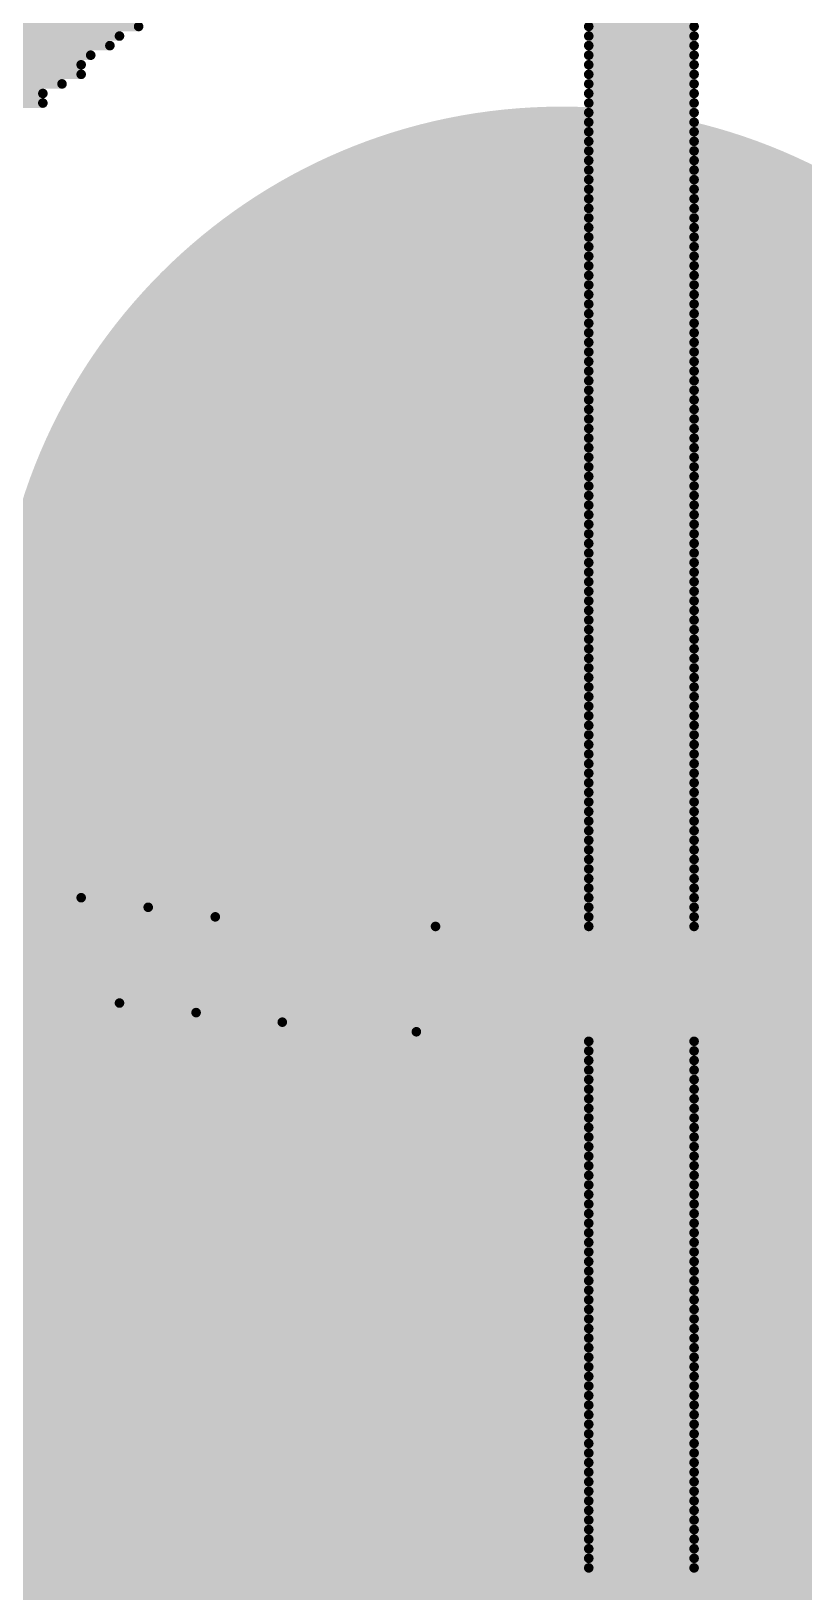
# Model space of a CAD drawing. Header units: inches. Extents: x 3.09 to 5.07, y 1.45 to 3.28.
# Drawn here: x 3.5446 to 3.6253, y 1.7005 to 1.8635 of the extents above; entities that cross this region are included whole.
import ezdxf

# ---------------------------------------------------------------- set-up
doc = ezdxf.new("R2010")
doc.units = ezdxf.units.IN
doc.header["$MEASUREMENT"] = 0
for name, color, linetype in [('BottomPaste', 16, 'Continuous'), ('BottomSolder', 6, 'Continuous'), ('TopOverlay', 2, 'Continuous')]:
    doc.layers.add(name, color=color, linetype=linetype)

# ---------------------------------------------------------------- blocks, each defined once
blk = doc.blocks.new('CR1220____B_84')
at = {"layer": 'BottomPaste'}
h = blk.add_hatch(color=16, dxfattribs=at)
edge = h.paths.add_edge_path()
edge.add_arc((-0.35827, 0), 0.05512, 90, 270)
edge.add_line((-0.35827, -0.05512), (-0.27165, -0.05512))
edge.add_arc((-0.27165, 0), 0.05512, 270, 450)
edge.add_line((-0.27165, 0.05512), (-0.35827, 0.05512))
at = {"layer": 'BottomSolder'}
h = blk.add_hatch(color=6, dxfattribs=at)
edge = h.paths.add_edge_path()
edge.add_arc((-0.35827, 0), 0.05912, 90, 270)
edge.add_line((-0.35827, -0.05912), (-0.27165, -0.05912))
edge.add_arc((-0.27165, 0), 0.05912, 270, 450)
edge.add_line((-0.27165, 0.05912), (-0.35827, 0.05912))

msp = doc.modelspace()

# ---------------------------------------------------------------- linework, layer by layer
at = {"layer": 'TopOverlay'}
for points in [[(3.5368, 1.86304, 0.001, 0.001, 0), (3.5538, 1.86304, 0.001, 0.001, 0)], [(3.5378, 1.86404, 0.001, 0.001, 0), (3.5558, 1.86404, 0.001, 0.001, 0)], [(3.6028, 1.86404, 0.001, 0.001, 0), (3.6138, 1.86404, 0.001, 0.001, 0)], [(3.6028, 1.86304, 0.001, 0.001, 0), (3.6138, 1.86304, 0.001, 0.001, 0)], [(3.5348, 1.86104, 0.001, 0.001, 0), (3.5508, 1.86104, 0.001, 0.001, 0)], [(3.5358, 1.86204, 0.001, 0.001, 0), (3.5528, 1.86204, 0.001, 0.001, 0)], [(3.6028, 1.86204, 0.001, 0.001, 0), (3.6138, 1.86204, 0.001, 0.001, 0)], [(3.6028, 1.86104, 0.001, 0.001, 0), (3.6138, 1.86104, 0.001, 0.001, 0)], [(3.5348, 1.86004, 0.001, 0.001, 0), (3.5498, 1.86004, 0.001, 0.001, 0)], [(3.6028, 1.86004, 0.001, 0.001, 0), (3.6138, 1.86004, 0.001, 0.001, 0)], [(3.5318, 1.85804, 0.001, 0.001, 0), (3.5478, 1.85804, 0.001, 0.001, 0)], [(3.5328, 1.85904, 0.001, 0.001, 0), (3.5498, 1.85904, 0.001, 0.001, 0)], [(3.6028, 1.85904, 0.001, 0.001, 0), (3.6138, 1.85904, 0.001, 0.001, 0)], [(3.6028, 1.85804, 0.001, 0.001, 0), (3.6138, 1.85804, 0.001, 0.001, 0)], [(3.5308, 1.85704, 0.001, 0.001, 0), (3.5458, 1.85704, 0.001, 0.001, 0)], [(3.6028, 1.85704, 0.001, 0.001, 0), (3.6138, 1.85704, 0.001, 0.001, 0)], [(3.5298, 1.85604, 0.001, 0.001, 0), (3.5458, 1.85604, 0.001, 0.001, 0)], [(3.6028, 1.85604, 0.001, 0.001, 0), (3.6138, 1.85604, 0.001, 0.001, 0)], [(3.6028, 1.85504, 0.001, 0.001, 0), (3.6138, 1.85504, 0.001, 0.001, 0)], [(3.6028, 1.85404, 0.001, 0.001, 0), (3.6138, 1.85404, 0.001, 0.001, 0)], [(3.6028, 1.85304, 0.001, 0.001, 0), (3.6138, 1.85304, 0.001, 0.001, 0)], [(3.6028, 1.85204, 0.001, 0.001, 0), (3.6138, 1.85204, 0.001, 0.001, 0)], [(3.6028, 1.85104, 0.001, 0.001, 0), (3.6138, 1.85104, 0.001, 0.001, 0)], [(3.6028, 1.85004, 0.001, 0.001, 0), (3.6138, 1.85004, 0.001, 0.001, 0)], [(3.6028, 1.84904, 0.001, 0.001, 0), (3.6138, 1.84904, 0.001, 0.001, 0)], [(3.6028, 1.84804, 0.001, 0.001, 0), (3.6138, 1.84804, 0.001, 0.001, 0)], [(3.6028, 1.84704, 0.001, 0.001, 0), (3.6138, 1.84704, 0.001, 0.001, 0)], [(3.6028, 1.84604, 0.001, 0.001, 0), (3.6138, 1.84604, 0.001, 0.001, 0)], [(3.6028, 1.84504, 0.001, 0.001, 0), (3.6138, 1.84504, 0.001, 0.001, 0)], [(3.6028, 1.84404, 0.001, 0.001, 0), (3.6138, 1.84404, 0.001, 0.001, 0)], [(3.6028, 1.84304, 0.001, 0.001, 0), (3.6138, 1.84304, 0.001, 0.001, 0)], [(3.6028, 1.84204, 0.001, 0.001, 0), (3.6138, 1.84204, 0.001, 0.001, 0)], [(3.6028, 1.84104, 0.001, 0.001, 0), (3.6138, 1.84104, 0.001, 0.001, 0)], [(3.6028, 1.84004, 0.001, 0.001, 0), (3.6138, 1.84004, 0.001, 0.001, 0)], [(3.6028, 1.83904, 0.001, 0.001, 0), (3.6138, 1.83904, 0.001, 0.001, 0)], [(3.6028, 1.83804, 0.001, 0.001, 0), (3.6138, 1.83804, 0.001, 0.001, 0)], [(3.6028, 1.83704, 0.001, 0.001, 0), (3.6138, 1.83704, 0.001, 0.001, 0)], [(3.6028, 1.83604, 0.001, 0.001, 0), (3.6138, 1.83604, 0.001, 0.001, 0)], [(3.6028, 1.83504, 0.001, 0.001, 0), (3.6138, 1.83504, 0.001, 0.001, 0)], [(3.6028, 1.83404, 0.001, 0.001, 0), (3.6138, 1.83404, 0.001, 0.001, 0)], [(3.6028, 1.83304, 0.001, 0.001, 0), (3.6138, 1.83304, 0.001, 0.001, 0)], [(3.6028, 1.83204, 0.001, 0.001, 0), (3.6138, 1.83204, 0.001, 0.001, 0)], [(3.6028, 1.83104, 0.001, 0.001, 0), (3.6138, 1.83104, 0.001, 0.001, 0)], [(3.6028, 1.83004, 0.001, 0.001, 0), (3.6138, 1.83004, 0.001, 0.001, 0)], [(3.6028, 1.82904, 0.001, 0.001, 0), (3.6138, 1.82904, 0.001, 0.001, 0)], [(3.6028, 1.82804, 0.001, 0.001, 0), (3.6138, 1.82804, 0.001, 0.001, 0)], [(3.6028, 1.82704, 0.001, 0.001, 0), (3.6138, 1.82704, 0.001, 0.001, 0)], [(3.6028, 1.82604, 0.001, 0.001, 0), (3.6138, 1.82604, 0.001, 0.001, 0)], [(3.6028, 1.82504, 0.001, 0.001, 0), (3.6138, 1.82504, 0.001, 0.001, 0)], [(3.6028, 1.82404, 0.001, 0.001, 0), (3.6138, 1.82404, 0.001, 0.001, 0)], [(3.6028, 1.82304, 0.001, 0.001, 0), (3.6138, 1.82304, 0.001, 0.001, 0)], [(3.6028, 1.82204, 0.001, 0.001, 0), (3.6138, 1.82204, 0.001, 0.001, 0)], [(3.6028, 1.82104, 0.001, 0.001, 0), (3.6138, 1.82104, 0.001, 0.001, 0)], [(3.6028, 1.82004, 0.001, 0.001, 0), (3.6138, 1.82004, 0.001, 0.001, 0)], [(3.6028, 1.81904, 0.001, 0.001, 0), (3.6138, 1.81904, 0.001, 0.001, 0)], [(3.6028, 1.81804, 0.001, 0.001, 0), (3.6138, 1.81804, 0.001, 0.001, 0)], [(3.6028, 1.81704, 0.001, 0.001, 0), (3.6138, 1.81704, 0.001, 0.001, 0)], [(3.6028, 1.81604, 0.001, 0.001, 0), (3.6138, 1.81604, 0.001, 0.001, 0)], [(3.6028, 1.81504, 0.001, 0.001, 0), (3.6138, 1.81504, 0.001, 0.001, 0)], [(3.6028, 1.81404, 0.001, 0.001, 0), (3.6138, 1.81404, 0.001, 0.001, 0)], [(3.6028, 1.81304, 0.001, 0.001, 0), (3.6138, 1.81304, 0.001, 0.001, 0)], [(3.6028, 1.81204, 0.001, 0.001, 0), (3.6138, 1.81204, 0.001, 0.001, 0)], [(3.6028, 1.81104, 0.001, 0.001, 0), (3.6138, 1.81104, 0.001, 0.001, 0)], [(3.6028, 1.81004, 0.001, 0.001, 0), (3.6138, 1.81004, 0.001, 0.001, 0)], [(3.6028, 1.80904, 0.001, 0.001, 0), (3.6138, 1.80904, 0.001, 0.001, 0)], [(3.6028, 1.80804, 0.001, 0.001, 0), (3.6138, 1.80804, 0.001, 0.001, 0)], [(3.6028, 1.80704, 0.001, 0.001, 0), (3.6138, 1.80704, 0.001, 0.001, 0)], [(3.6028, 1.80604, 0.001, 0.001, 0), (3.6138, 1.80604, 0.001, 0.001, 0)], [(3.6028, 1.80504, 0.001, 0.001, 0), (3.6138, 1.80504, 0.001, 0.001, 0)], [(3.6028, 1.80404, 0.001, 0.001, 0), (3.6138, 1.80404, 0.001, 0.001, 0)], [(3.6028, 1.80304, 0.001, 0.001, 0), (3.6138, 1.80304, 0.001, 0.001, 0)], [(3.6028, 1.80204, 0.001, 0.001, 0), (3.6138, 1.80204, 0.001, 0.001, 0)], [(3.6028, 1.80104, 0.001, 0.001, 0), (3.6138, 1.80104, 0.001, 0.001, 0)], [(3.6028, 1.80004, 0.001, 0.001, 0), (3.6138, 1.80004, 0.001, 0.001, 0)], [(3.6028, 1.79904, 0.001, 0.001, 0), (3.6138, 1.79904, 0.001, 0.001, 0)], [(3.6028, 1.79804, 0.001, 0.001, 0), (3.6138, 1.79804, 0.001, 0.001, 0)], [(3.6028, 1.79704, 0.001, 0.001, 0), (3.6138, 1.79704, 0.001, 0.001, 0)], [(3.6028, 1.79604, 0.001, 0.001, 0), (3.6138, 1.79604, 0.001, 0.001, 0)], [(3.6028, 1.79504, 0.001, 0.001, 0), (3.6138, 1.79504, 0.001, 0.001, 0)], [(3.6028, 1.79404, 0.001, 0.001, 0), (3.6138, 1.79404, 0.001, 0.001, 0)], [(3.6028, 1.79304, 0.001, 0.001, 0), (3.6138, 1.79304, 0.001, 0.001, 0)], [(3.6028, 1.79204, 0.001, 0.001, 0), (3.6138, 1.79204, 0.001, 0.001, 0)], [(3.6028, 1.79104, 0.001, 0.001, 0), (3.6138, 1.79104, 0.001, 0.001, 0)], [(3.6028, 1.79004, 0.001, 0.001, 0), (3.6138, 1.79004, 0.001, 0.001, 0)], [(3.6028, 1.78904, 0.001, 0.001, 0), (3.6138, 1.78904, 0.001, 0.001, 0)], [(3.6028, 1.78804, 0.001, 0.001, 0), (3.6138, 1.78804, 0.001, 0.001, 0)], [(3.6028, 1.78704, 0.001, 0.001, 0), (3.6138, 1.78704, 0.001, 0.001, 0)], [(3.6028, 1.78604, 0.001, 0.001, 0), (3.6138, 1.78604, 0.001, 0.001, 0)], [(3.6028, 1.78504, 0.001, 0.001, 0), (3.6138, 1.78504, 0.001, 0.001, 0)], [(3.6028, 1.78404, 0.001, 0.001, 0), (3.6138, 1.78404, 0.001, 0.001, 0)], [(3.6028, 1.78304, 0.001, 0.001, 0), (3.6138, 1.78304, 0.001, 0.001, 0)], [(3.6028, 1.78204, 0.001, 0.001, 0), (3.6138, 1.78204, 0.001, 0.001, 0)], [(3.6028, 1.78104, 0.001, 0.001, 0), (3.6138, 1.78104, 0.001, 0.001, 0)], [(3.6028, 1.78004, 0.001, 0.001, 0), (3.6138, 1.78004, 0.001, 0.001, 0)], [(3.6028, 1.77904, 0.001, 0.001, 0), (3.6138, 1.77904, 0.001, 0.001, 0)], [(3.6028, 1.77804, 0.001, 0.001, 0), (3.6138, 1.77804, 0.001, 0.001, 0)], [(3.6028, 1.77704, 0.001, 0.001, 0), (3.6138, 1.77704, 0.001, 0.001, 0)], [(3.6028, 1.77604, 0.001, 0.001, 0), (3.6138, 1.77604, 0.001, 0.001, 0)], [(3.6028, 1.77504, 0.001, 0.001, 0), (3.6138, 1.77504, 0.001, 0.001, 0)], [(3.4848, 1.77304, 0.001, 0.001, 0), (3.5498, 1.77304, 0.001, 0.001, 0)], [(3.6028, 1.77404, 0.001, 0.001, 0), (3.6138, 1.77404, 0.001, 0.001, 0)], [(3.6028, 1.77304, 0.001, 0.001, 0), (3.6138, 1.77304, 0.001, 0.001, 0)], [(3.4848, 1.77204, 0.001, 0.001, 0), (3.5568, 1.77204, 0.001, 0.001, 0)], [(3.6028, 1.77204, 0.001, 0.001, 0), (3.6138, 1.77204, 0.001, 0.001, 0)], [(3.4978, 1.77104, 0.001, 0.001, 0), (3.5638, 1.77104, 0.001, 0.001, 0)], [(3.5008, 1.77004, 0.001, 0.001, 0), (3.5868, 1.77004, 0.001, 0.001, 0)], [(3.6028, 1.77104, 0.001, 0.001, 0), (3.6138, 1.77104, 0.001, 0.001, 0)], [(3.6028, 1.77004, 0.001, 0.001, 0), (3.6138, 1.77004, 0.001, 0.001, 0)], [(3.5088, 1.76904, 0.001, 0.001, 0), (3.7008, 1.76904, 0.001, 0.001, 0)], [(3.5128, 1.76804, 0.001, 0.001, 0), (3.6968, 1.76804, 0.001, 0.001, 0)], [(3.5168, 1.76704, 0.001, 0.001, 0), (3.6928, 1.76704, 0.001, 0.001, 0)], [(3.5208, 1.76604, 0.001, 0.001, 0), (3.6888, 1.76604, 0.001, 0.001, 0)], [(3.5308, 1.76504, 0.001, 0.001, 0), (3.6808, 1.76504, 0.001, 0.001, 0)], [(3.5348, 1.76404, 0.001, 0.001, 0), (3.6758, 1.76404, 0.001, 0.001, 0)], [(3.5418, 1.76304, 0.001, 0.001, 0), (3.6708, 1.76304, 0.001, 0.001, 0)], [(3.5538, 1.76204, 0.001, 0.001, 0), (3.6598, 1.76204, 0.001, 0.001, 0)], [(3.5618, 1.76104, 0.001, 0.001, 0), (3.6518, 1.76104, 0.001, 0.001, 0)], [(3.5708, 1.76004, 0.001, 0.001, 0), (3.6428, 1.76004, 0.001, 0.001, 0)], [(3.5848, 1.75904, 0.001, 0.001, 0), (3.6308, 1.75904, 0.001, 0.001, 0)], [(3.6028, 1.75804, 0.001, 0.001, 0), (3.6138, 1.75804, 0.001, 0.001, 0)], [(3.6028, 1.75704, 0.001, 0.001, 0), (3.6138, 1.75704, 0.001, 0.001, 0)], [(3.6028, 1.75604, 0.001, 0.001, 0), (3.6138, 1.75604, 0.001, 0.001, 0)], [(3.6028, 1.75504, 0.001, 0.001, 0), (3.6138, 1.75504, 0.001, 0.001, 0)], [(3.6028, 1.75404, 0.001, 0.001, 0), (3.6138, 1.75404, 0.001, 0.001, 0)], [(3.6028, 1.75304, 0.001, 0.001, 0), (3.6138, 1.75304, 0.001, 0.001, 0)], [(3.6028, 1.75204, 0.001, 0.001, 0), (3.6138, 1.75204, 0.001, 0.001, 0)], [(3.6028, 1.75104, 0.001, 0.001, 0), (3.6138, 1.75104, 0.001, 0.001, 0)], [(3.6028, 1.75004, 0.001, 0.001, 0), (3.6138, 1.75004, 0.001, 0.001, 0)], [(3.6028, 1.74904, 0.001, 0.001, 0), (3.6138, 1.74904, 0.001, 0.001, 0)], [(3.6028, 1.74804, 0.001, 0.001, 0), (3.6138, 1.74804, 0.001, 0.001, 0)], [(3.6028, 1.74704, 0.001, 0.001, 0), (3.6138, 1.74704, 0.001, 0.001, 0)], [(3.6028, 1.74604, 0.001, 0.001, 0), (3.6138, 1.74604, 0.001, 0.001, 0)], [(3.6028, 1.74504, 0.001, 0.001, 0), (3.6138, 1.74504, 0.001, 0.001, 0)], [(3.6028, 1.74404, 0.001, 0.001, 0), (3.6138, 1.74404, 0.001, 0.001, 0)], [(3.6028, 1.74304, 0.001, 0.001, 0), (3.6138, 1.74304, 0.001, 0.001, 0)], [(3.6028, 1.74204, 0.001, 0.001, 0), (3.6138, 1.74204, 0.001, 0.001, 0)], [(3.6028, 1.74104, 0.001, 0.001, 0), (3.6138, 1.74104, 0.001, 0.001, 0)], [(3.6028, 1.74004, 0.001, 0.001, 0), (3.6138, 1.74004, 0.001, 0.001, 0)], [(3.6028, 1.73904, 0.001, 0.001, 0), (3.6138, 1.73904, 0.001, 0.001, 0)], [(3.6028, 1.73804, 0.001, 0.001, 0), (3.6138, 1.73804, 0.001, 0.001, 0)], [(3.6028, 1.73704, 0.001, 0.001, 0), (3.6138, 1.73704, 0.001, 0.001, 0)], [(3.6028, 1.73604, 0.001, 0.001, 0), (3.6138, 1.73604, 0.001, 0.001, 0)], [(3.6028, 1.73504, 0.001, 0.001, 0), (3.6138, 1.73504, 0.001, 0.001, 0)], [(3.6028, 1.73404, 0.001, 0.001, 0), (3.6138, 1.73404, 0.001, 0.001, 0)], [(3.6028, 1.73304, 0.001, 0.001, 0), (3.6138, 1.73304, 0.001, 0.001, 0)], [(3.6028, 1.73204, 0.001, 0.001, 0), (3.6138, 1.73204, 0.001, 0.001, 0)], [(3.6028, 1.73104, 0.001, 0.001, 0), (3.6138, 1.73104, 0.001, 0.001, 0)], [(3.6028, 1.73004, 0.001, 0.001, 0), (3.6138, 1.73004, 0.001, 0.001, 0)], [(3.6028, 1.72904, 0.001, 0.001, 0), (3.6138, 1.72904, 0.001, 0.001, 0)], [(3.6028, 1.72804, 0.001, 0.001, 0), (3.6138, 1.72804, 0.001, 0.001, 0)], [(3.6028, 1.72704, 0.001, 0.001, 0), (3.6138, 1.72704, 0.001, 0.001, 0)], [(3.6028, 1.72604, 0.001, 0.001, 0), (3.6138, 1.72604, 0.001, 0.001, 0)], [(3.6028, 1.72504, 0.001, 0.001, 0), (3.6138, 1.72504, 0.001, 0.001, 0)], [(3.6028, 1.72404, 0.001, 0.001, 0), (3.6138, 1.72404, 0.001, 0.001, 0)], [(3.6028, 1.72304, 0.001, 0.001, 0), (3.6138, 1.72304, 0.001, 0.001, 0)], [(3.6028, 1.72204, 0.001, 0.001, 0), (3.6138, 1.72204, 0.001, 0.001, 0)], [(3.6028, 1.72104, 0.001, 0.001, 0), (3.6138, 1.72104, 0.001, 0.001, 0)], [(3.6028, 1.72004, 0.001, 0.001, 0), (3.6138, 1.72004, 0.001, 0.001, 0)], [(3.6028, 1.71904, 0.001, 0.001, 0), (3.6138, 1.71904, 0.001, 0.001, 0)], [(3.6028, 1.71804, 0.001, 0.001, 0), (3.6138, 1.71804, 0.001, 0.001, 0)], [(3.6028, 1.71704, 0.001, 0.001, 0), (3.6138, 1.71704, 0.001, 0.001, 0)], [(3.6028, 1.71604, 0.001, 0.001, 0), (3.6138, 1.71604, 0.001, 0.001, 0)], [(3.6028, 1.71504, 0.001, 0.001, 0), (3.6138, 1.71504, 0.001, 0.001, 0)], [(3.6028, 1.71404, 0.001, 0.001, 0), (3.6138, 1.71404, 0.001, 0.001, 0)], [(3.6028, 1.71304, 0.001, 0.001, 0), (3.6138, 1.71304, 0.001, 0.001, 0)], [(3.6028, 1.71204, 0.001, 0.001, 0), (3.6138, 1.71204, 0.001, 0.001, 0)], [(3.6028, 1.71104, 0.001, 0.001, 0), (3.6138, 1.71104, 0.001, 0.001, 0)], [(3.6028, 1.71004, 0.001, 0.001, 0), (3.6138, 1.71004, 0.001, 0.001, 0)], [(3.6028, 1.70904, 0.001, 0.001, 0), (3.6138, 1.70904, 0.001, 0.001, 0)], [(3.6028, 1.70804, 0.001, 0.001, 0), (3.6138, 1.70804, 0.001, 0.001, 0)], [(3.6028, 1.70704, 0.001, 0.001, 0), (3.6138, 1.70704, 0.001, 0.001, 0)], [(3.6028, 1.70604, 0.001, 0.001, 0), (3.6138, 1.70604, 0.001, 0.001, 0)], [(3.6028, 1.70504, 0.001, 0.001, 0), (3.6138, 1.70504, 0.001, 0.001, 0)], [(3.6028, 1.70404, 0.001, 0.001, 0), (3.6138, 1.70404, 0.001, 0.001, 0)], [(3.6028, 1.70304, 0.001, 0.001, 0), (3.6138, 1.70304, 0.001, 0.001, 0)], [(3.4088, 1.70204, 0.001, 0.001, 0), (3.8068, 1.70204, 0.001, 0.001, 0)], [(3.4088, 1.70104, 0.001, 0.001, 0), (3.8068, 1.70104, 0.001, 0.001, 0)], [(3.4088, 1.70004, 0.001, 0.001, 0), (3.8068, 1.70004, 0.001, 0.001, 0)]]:
    msp.add_lwpolyline(points, format="xyseb", dxfattribs=at)
for points in [[(3.55355, 1.86304, 0.0005, 0.0005, 1), (3.55405, 1.86304, 0.0005, 0.0005, 1)], [(3.55555, 1.86404, 0.0005, 0.0005, 1), (3.55605, 1.86404, 0.0005, 0.0005, 1)], [(3.60255, 1.86404, 0.0005, 0.0005, 1), (3.60305, 1.86404, 0.0005, 0.0005, 1)], [(3.60255, 1.86304, 0.0005, 0.0005, 1), (3.60305, 1.86304, 0.0005, 0.0005, 1)], [(3.61355, 1.86404, 0.0005, 0.0005, 1), (3.61405, 1.86404, 0.0005, 0.0005, 1)], [(3.61355, 1.86304, 0.0005, 0.0005, 1), (3.61405, 1.86304, 0.0005, 0.0005, 1)], [(3.55055, 1.86104, 0.0005, 0.0005, 1), (3.55105, 1.86104, 0.0005, 0.0005, 1)], [(3.55255, 1.86204, 0.0005, 0.0005, 1), (3.55305, 1.86204, 0.0005, 0.0005, 1)], [(3.60255, 1.86204, 0.0005, 0.0005, 1), (3.60305, 1.86204, 0.0005, 0.0005, 1)], [(3.60255, 1.86104, 0.0005, 0.0005, 1), (3.60305, 1.86104, 0.0005, 0.0005, 1)], [(3.61355, 1.86204, 0.0005, 0.0005, 1), (3.61405, 1.86204, 0.0005, 0.0005, 1)], [(3.61355, 1.86104, 0.0005, 0.0005, 1), (3.61405, 1.86104, 0.0005, 0.0005, 1)], [(3.54955, 1.86004, 0.0005, 0.0005, 1), (3.55005, 1.86004, 0.0005, 0.0005, 1)], [(3.60255, 1.86004, 0.0005, 0.0005, 1), (3.60305, 1.86004, 0.0005, 0.0005, 1)], [(3.61355, 1.86004, 0.0005, 0.0005, 1), (3.61405, 1.86004, 0.0005, 0.0005, 1)], [(3.54755, 1.85804, 0.0005, 0.0005, 1), (3.54805, 1.85804, 0.0005, 0.0005, 1)], [(3.54955, 1.85904, 0.0005, 0.0005, 1), (3.55005, 1.85904, 0.0005, 0.0005, 1)], [(3.60255, 1.85904, 0.0005, 0.0005, 1), (3.60305, 1.85904, 0.0005, 0.0005, 1)], [(3.60255, 1.85804, 0.0005, 0.0005, 1), (3.60305, 1.85804, 0.0005, 0.0005, 1)], [(3.61355, 1.85904, 0.0005, 0.0005, 1), (3.61405, 1.85904, 0.0005, 0.0005, 1)], [(3.61355, 1.85804, 0.0005, 0.0005, 1), (3.61405, 1.85804, 0.0005, 0.0005, 1)], [(3.54555, 1.85704, 0.0005, 0.0005, 1), (3.54605, 1.85704, 0.0005, 0.0005, 1)], [(3.60255, 1.85704, 0.0005, 0.0005, 1), (3.60305, 1.85704, 0.0005, 0.0005, 1)], [(3.61355, 1.85704, 0.0005, 0.0005, 1), (3.61405, 1.85704, 0.0005, 0.0005, 1)], [(3.54555, 1.85604, 0.0005, 0.0005, 1), (3.54605, 1.85604, 0.0005, 0.0005, 1)], [(3.60255, 1.85604, 0.0005, 0.0005, 1), (3.60305, 1.85604, 0.0005, 0.0005, 1)], [(3.60255, 1.85504, 0.0005, 0.0005, 1), (3.60305, 1.85504, 0.0005, 0.0005, 1)], [(3.61355, 1.85604, 0.0005, 0.0005, 1), (3.61405, 1.85604, 0.0005, 0.0005, 1)], [(3.61355, 1.85504, 0.0005, 0.0005, 1), (3.61405, 1.85504, 0.0005, 0.0005, 1)], [(3.60255, 1.85404, 0.0005, 0.0005, 1), (3.60305, 1.85404, 0.0005, 0.0005, 1)], [(3.60255, 1.85304, 0.0005, 0.0005, 1), (3.60305, 1.85304, 0.0005, 0.0005, 1)], [(3.61355, 1.85404, 0.0005, 0.0005, 1), (3.61405, 1.85404, 0.0005, 0.0005, 1)], [(3.61355, 1.85304, 0.0005, 0.0005, 1), (3.61405, 1.85304, 0.0005, 0.0005, 1)], [(3.60255, 1.85204, 0.0005, 0.0005, 1), (3.60305, 1.85204, 0.0005, 0.0005, 1)], [(3.61355, 1.85204, 0.0005, 0.0005, 1), (3.61405, 1.85204, 0.0005, 0.0005, 1)], [(3.60255, 1.85104, 0.0005, 0.0005, 1), (3.60305, 1.85104, 0.0005, 0.0005, 1)], [(3.60255, 1.85004, 0.0005, 0.0005, 1), (3.60305, 1.85004, 0.0005, 0.0005, 1)], [(3.61355, 1.85104, 0.0005, 0.0005, 1), (3.61405, 1.85104, 0.0005, 0.0005, 1)], [(3.61355, 1.85004, 0.0005, 0.0005, 1), (3.61405, 1.85004, 0.0005, 0.0005, 1)], [(3.60255, 1.84904, 0.0005, 0.0005, 1), (3.60305, 1.84904, 0.0005, 0.0005, 1)], [(3.60255, 1.84804, 0.0005, 0.0005, 1), (3.60305, 1.84804, 0.0005, 0.0005, 1)], [(3.61355, 1.84904, 0.0005, 0.0005, 1), (3.61405, 1.84904, 0.0005, 0.0005, 1)], [(3.61355, 1.84804, 0.0005, 0.0005, 1), (3.61405, 1.84804, 0.0005, 0.0005, 1)], [(3.60255, 1.84704, 0.0005, 0.0005, 1), (3.60305, 1.84704, 0.0005, 0.0005, 1)], [(3.61355, 1.84704, 0.0005, 0.0005, 1), (3.61405, 1.84704, 0.0005, 0.0005, 1)], [(3.60255, 1.84604, 0.0005, 0.0005, 1), (3.60305, 1.84604, 0.0005, 0.0005, 1)], [(3.60255, 1.84504, 0.0005, 0.0005, 1), (3.60305, 1.84504, 0.0005, 0.0005, 1)], [(3.61355, 1.84604, 0.0005, 0.0005, 1), (3.61405, 1.84604, 0.0005, 0.0005, 1)], [(3.61355, 1.84504, 0.0005, 0.0005, 1), (3.61405, 1.84504, 0.0005, 0.0005, 1)], [(3.60255, 1.84404, 0.0005, 0.0005, 1), (3.60305, 1.84404, 0.0005, 0.0005, 1)], [(3.60255, 1.84304, 0.0005, 0.0005, 1), (3.60305, 1.84304, 0.0005, 0.0005, 1)], [(3.61355, 1.84404, 0.0005, 0.0005, 1), (3.61405, 1.84404, 0.0005, 0.0005, 1)], [(3.61355, 1.84304, 0.0005, 0.0005, 1), (3.61405, 1.84304, 0.0005, 0.0005, 1)], [(3.60255, 1.84204, 0.0005, 0.0005, 1), (3.60305, 1.84204, 0.0005, 0.0005, 1)], [(3.61355, 1.84204, 0.0005, 0.0005, 1), (3.61405, 1.84204, 0.0005, 0.0005, 1)], [(3.60255, 1.84104, 0.0005, 0.0005, 1), (3.60305, 1.84104, 0.0005, 0.0005, 1)], [(3.60255, 1.84004, 0.0005, 0.0005, 1), (3.60305, 1.84004, 0.0005, 0.0005, 1)], [(3.61355, 1.84104, 0.0005, 0.0005, 1), (3.61405, 1.84104, 0.0005, 0.0005, 1)], [(3.61355, 1.84004, 0.0005, 0.0005, 1), (3.61405, 1.84004, 0.0005, 0.0005, 1)], [(3.60255, 1.83904, 0.0005, 0.0005, 1), (3.60305, 1.83904, 0.0005, 0.0005, 1)], [(3.61355, 1.83904, 0.0005, 0.0005, 1), (3.61405, 1.83904, 0.0005, 0.0005, 1)], [(3.60255, 1.83804, 0.0005, 0.0005, 1), (3.60305, 1.83804, 0.0005, 0.0005, 1)], [(3.60255, 1.83704, 0.0005, 0.0005, 1), (3.60305, 1.83704, 0.0005, 0.0005, 1)], [(3.61355, 1.83804, 0.0005, 0.0005, 1), (3.61405, 1.83804, 0.0005, 0.0005, 1)], [(3.61355, 1.83704, 0.0005, 0.0005, 1), (3.61405, 1.83704, 0.0005, 0.0005, 1)], [(3.60255, 1.83604, 0.0005, 0.0005, 1), (3.60305, 1.83604, 0.0005, 0.0005, 1)], [(3.60255, 1.83504, 0.0005, 0.0005, 1), (3.60305, 1.83504, 0.0005, 0.0005, 1)], [(3.61355, 1.83604, 0.0005, 0.0005, 1), (3.61405, 1.83604, 0.0005, 0.0005, 1)], [(3.61355, 1.83504, 0.0005, 0.0005, 1), (3.61405, 1.83504, 0.0005, 0.0005, 1)], [(3.60255, 1.83404, 0.0005, 0.0005, 1), (3.60305, 1.83404, 0.0005, 0.0005, 1)], [(3.61355, 1.83404, 0.0005, 0.0005, 1), (3.61405, 1.83404, 0.0005, 0.0005, 1)], [(3.60255, 1.83304, 0.0005, 0.0005, 1), (3.60305, 1.83304, 0.0005, 0.0005, 1)], [(3.60255, 1.83204, 0.0005, 0.0005, 1), (3.60305, 1.83204, 0.0005, 0.0005, 1)], [(3.61355, 1.83304, 0.0005, 0.0005, 1), (3.61405, 1.83304, 0.0005, 0.0005, 1)], [(3.61355, 1.83204, 0.0005, 0.0005, 1), (3.61405, 1.83204, 0.0005, 0.0005, 1)], [(3.60255, 1.83104, 0.0005, 0.0005, 1), (3.60305, 1.83104, 0.0005, 0.0005, 1)], [(3.60255, 1.83004, 0.0005, 0.0005, 1), (3.60305, 1.83004, 0.0005, 0.0005, 1)], [(3.61355, 1.83104, 0.0005, 0.0005, 1), (3.61405, 1.83104, 0.0005, 0.0005, 1)], [(3.61355, 1.83004, 0.0005, 0.0005, 1), (3.61405, 1.83004, 0.0005, 0.0005, 1)], [(3.60255, 1.82904, 0.0005, 0.0005, 1), (3.60305, 1.82904, 0.0005, 0.0005, 1)], [(3.61355, 1.82904, 0.0005, 0.0005, 1), (3.61405, 1.82904, 0.0005, 0.0005, 1)], [(3.60255, 1.82804, 0.0005, 0.0005, 1), (3.60305, 1.82804, 0.0005, 0.0005, 1)], [(3.60255, 1.82704, 0.0005, 0.0005, 1), (3.60305, 1.82704, 0.0005, 0.0005, 1)], [(3.61355, 1.82804, 0.0005, 0.0005, 1), (3.61405, 1.82804, 0.0005, 0.0005, 1)], [(3.61355, 1.82704, 0.0005, 0.0005, 1), (3.61405, 1.82704, 0.0005, 0.0005, 1)], [(3.60255, 1.82604, 0.0005, 0.0005, 1), (3.60305, 1.82604, 0.0005, 0.0005, 1)], [(3.61355, 1.82604, 0.0005, 0.0005, 1), (3.61405, 1.82604, 0.0005, 0.0005, 1)], [(3.60255, 1.82504, 0.0005, 0.0005, 1), (3.60305, 1.82504, 0.0005, 0.0005, 1)], [(3.60255, 1.82404, 0.0005, 0.0005, 1), (3.60305, 1.82404, 0.0005, 0.0005, 1)], [(3.61355, 1.82504, 0.0005, 0.0005, 1), (3.61405, 1.82504, 0.0005, 0.0005, 1)], [(3.61355, 1.82404, 0.0005, 0.0005, 1), (3.61405, 1.82404, 0.0005, 0.0005, 1)], [(3.60255, 1.82304, 0.0005, 0.0005, 1), (3.60305, 1.82304, 0.0005, 0.0005, 1)], [(3.60255, 1.82204, 0.0005, 0.0005, 1), (3.60305, 1.82204, 0.0005, 0.0005, 1)], [(3.61355, 1.82304, 0.0005, 0.0005, 1), (3.61405, 1.82304, 0.0005, 0.0005, 1)], [(3.61355, 1.82204, 0.0005, 0.0005, 1), (3.61405, 1.82204, 0.0005, 0.0005, 1)], [(3.60255, 1.82104, 0.0005, 0.0005, 1), (3.60305, 1.82104, 0.0005, 0.0005, 1)], [(3.61355, 1.82104, 0.0005, 0.0005, 1), (3.61405, 1.82104, 0.0005, 0.0005, 1)], [(3.60255, 1.82004, 0.0005, 0.0005, 1), (3.60305, 1.82004, 0.0005, 0.0005, 1)], [(3.60255, 1.81904, 0.0005, 0.0005, 1), (3.60305, 1.81904, 0.0005, 0.0005, 1)], [(3.61355, 1.82004, 0.0005, 0.0005, 1), (3.61405, 1.82004, 0.0005, 0.0005, 1)], [(3.61355, 1.81904, 0.0005, 0.0005, 1), (3.61405, 1.81904, 0.0005, 0.0005, 1)], [(3.60255, 1.81804, 0.0005, 0.0005, 1), (3.60305, 1.81804, 0.0005, 0.0005, 1)], [(3.60255, 1.81704, 0.0005, 0.0005, 1), (3.60305, 1.81704, 0.0005, 0.0005, 1)], [(3.61355, 1.81804, 0.0005, 0.0005, 1), (3.61405, 1.81804, 0.0005, 0.0005, 1)], [(3.61355, 1.81704, 0.0005, 0.0005, 1), (3.61405, 1.81704, 0.0005, 0.0005, 1)], [(3.60255, 1.81604, 0.0005, 0.0005, 1), (3.60305, 1.81604, 0.0005, 0.0005, 1)], [(3.61355, 1.81604, 0.0005, 0.0005, 1), (3.61405, 1.81604, 0.0005, 0.0005, 1)], [(3.60255, 1.81504, 0.0005, 0.0005, 1), (3.60305, 1.81504, 0.0005, 0.0005, 1)], [(3.60255, 1.81404, 0.0005, 0.0005, 1), (3.60305, 1.81404, 0.0005, 0.0005, 1)], [(3.61355, 1.81504, 0.0005, 0.0005, 1), (3.61405, 1.81504, 0.0005, 0.0005, 1)], [(3.61355, 1.81404, 0.0005, 0.0005, 1), (3.61405, 1.81404, 0.0005, 0.0005, 1)], [(3.60255, 1.81304, 0.0005, 0.0005, 1), (3.60305, 1.81304, 0.0005, 0.0005, 1)], [(3.61355, 1.81304, 0.0005, 0.0005, 1), (3.61405, 1.81304, 0.0005, 0.0005, 1)], [(3.60255, 1.81204, 0.0005, 0.0005, 1), (3.60305, 1.81204, 0.0005, 0.0005, 1)], [(3.60255, 1.81104, 0.0005, 0.0005, 1), (3.60305, 1.81104, 0.0005, 0.0005, 1)], [(3.61355, 1.81204, 0.0005, 0.0005, 1), (3.61405, 1.81204, 0.0005, 0.0005, 1)], [(3.61355, 1.81104, 0.0005, 0.0005, 1), (3.61405, 1.81104, 0.0005, 0.0005, 1)], [(3.60255, 1.81004, 0.0005, 0.0005, 1), (3.60305, 1.81004, 0.0005, 0.0005, 1)], [(3.60255, 1.80904, 0.0005, 0.0005, 1), (3.60305, 1.80904, 0.0005, 0.0005, 1)], [(3.61355, 1.81004, 0.0005, 0.0005, 1), (3.61405, 1.81004, 0.0005, 0.0005, 1)], [(3.61355, 1.80904, 0.0005, 0.0005, 1), (3.61405, 1.80904, 0.0005, 0.0005, 1)], [(3.60255, 1.80804, 0.0005, 0.0005, 1), (3.60305, 1.80804, 0.0005, 0.0005, 1)], [(3.61355, 1.80804, 0.0005, 0.0005, 1), (3.61405, 1.80804, 0.0005, 0.0005, 1)], [(3.60255, 1.80704, 0.0005, 0.0005, 1), (3.60305, 1.80704, 0.0005, 0.0005, 1)], [(3.60255, 1.80604, 0.0005, 0.0005, 1), (3.60305, 1.80604, 0.0005, 0.0005, 1)], [(3.61355, 1.80704, 0.0005, 0.0005, 1), (3.61405, 1.80704, 0.0005, 0.0005, 1)], [(3.61355, 1.80604, 0.0005, 0.0005, 1), (3.61405, 1.80604, 0.0005, 0.0005, 1)], [(3.60255, 1.80504, 0.0005, 0.0005, 1), (3.60305, 1.80504, 0.0005, 0.0005, 1)], [(3.60255, 1.80404, 0.0005, 0.0005, 1), (3.60305, 1.80404, 0.0005, 0.0005, 1)], [(3.61355, 1.80504, 0.0005, 0.0005, 1), (3.61405, 1.80504, 0.0005, 0.0005, 1)], [(3.61355, 1.80404, 0.0005, 0.0005, 1), (3.61405, 1.80404, 0.0005, 0.0005, 1)], [(3.60255, 1.80304, 0.0005, 0.0005, 1), (3.60305, 1.80304, 0.0005, 0.0005, 1)], [(3.61355, 1.80304, 0.0005, 0.0005, 1), (3.61405, 1.80304, 0.0005, 0.0005, 1)], [(3.60255, 1.80204, 0.0005, 0.0005, 1), (3.60305, 1.80204, 0.0005, 0.0005, 1)], [(3.60255, 1.80104, 0.0005, 0.0005, 1), (3.60305, 1.80104, 0.0005, 0.0005, 1)], [(3.61355, 1.80204, 0.0005, 0.0005, 1), (3.61405, 1.80204, 0.0005, 0.0005, 1)], [(3.61355, 1.80104, 0.0005, 0.0005, 1), (3.61405, 1.80104, 0.0005, 0.0005, 1)], [(3.60255, 1.80004, 0.0005, 0.0005, 1), (3.60305, 1.80004, 0.0005, 0.0005, 1)], [(3.60255, 1.79904, 0.0005, 0.0005, 1), (3.60305, 1.79904, 0.0005, 0.0005, 1)], [(3.61355, 1.80004, 0.0005, 0.0005, 1), (3.61405, 1.80004, 0.0005, 0.0005, 1)], [(3.61355, 1.79904, 0.0005, 0.0005, 1), (3.61405, 1.79904, 0.0005, 0.0005, 1)], [(3.60255, 1.79804, 0.0005, 0.0005, 1), (3.60305, 1.79804, 0.0005, 0.0005, 1)], [(3.61355, 1.79804, 0.0005, 0.0005, 1), (3.61405, 1.79804, 0.0005, 0.0005, 1)], [(3.60255, 1.79704, 0.0005, 0.0005, 1), (3.60305, 1.79704, 0.0005, 0.0005, 1)], [(3.60255, 1.79604, 0.0005, 0.0005, 1), (3.60305, 1.79604, 0.0005, 0.0005, 1)], [(3.61355, 1.79704, 0.0005, 0.0005, 1), (3.61405, 1.79704, 0.0005, 0.0005, 1)], [(3.61355, 1.79604, 0.0005, 0.0005, 1), (3.61405, 1.79604, 0.0005, 0.0005, 1)], [(3.60255, 1.79504, 0.0005, 0.0005, 1), (3.60305, 1.79504, 0.0005, 0.0005, 1)], [(3.61355, 1.79504, 0.0005, 0.0005, 1), (3.61405, 1.79504, 0.0005, 0.0005, 1)], [(3.60255, 1.79404, 0.0005, 0.0005, 1), (3.60305, 1.79404, 0.0005, 0.0005, 1)], [(3.60255, 1.79304, 0.0005, 0.0005, 1), (3.60305, 1.79304, 0.0005, 0.0005, 1)], [(3.61355, 1.79404, 0.0005, 0.0005, 1), (3.61405, 1.79404, 0.0005, 0.0005, 1)], [(3.61355, 1.79304, 0.0005, 0.0005, 1), (3.61405, 1.79304, 0.0005, 0.0005, 1)], [(3.60255, 1.79204, 0.0005, 0.0005, 1), (3.60305, 1.79204, 0.0005, 0.0005, 1)], [(3.60255, 1.79104, 0.0005, 0.0005, 1), (3.60305, 1.79104, 0.0005, 0.0005, 1)], [(3.61355, 1.79204, 0.0005, 0.0005, 1), (3.61405, 1.79204, 0.0005, 0.0005, 1)], [(3.61355, 1.79104, 0.0005, 0.0005, 1), (3.61405, 1.79104, 0.0005, 0.0005, 1)], [(3.60255, 1.79004, 0.0005, 0.0005, 1), (3.60305, 1.79004, 0.0005, 0.0005, 1)], [(3.61355, 1.79004, 0.0005, 0.0005, 1), (3.61405, 1.79004, 0.0005, 0.0005, 1)], [(3.60255, 1.78904, 0.0005, 0.0005, 1), (3.60305, 1.78904, 0.0005, 0.0005, 1)], [(3.60255, 1.78804, 0.0005, 0.0005, 1), (3.60305, 1.78804, 0.0005, 0.0005, 1)], [(3.61355, 1.78904, 0.0005, 0.0005, 1), (3.61405, 1.78904, 0.0005, 0.0005, 1)], [(3.61355, 1.78804, 0.0005, 0.0005, 1), (3.61405, 1.78804, 0.0005, 0.0005, 1)], [(3.60255, 1.78704, 0.0005, 0.0005, 1), (3.60305, 1.78704, 0.0005, 0.0005, 1)], [(3.60255, 1.78604, 0.0005, 0.0005, 1), (3.60305, 1.78604, 0.0005, 0.0005, 1)], [(3.61355, 1.78704, 0.0005, 0.0005, 1), (3.61405, 1.78704, 0.0005, 0.0005, 1)], [(3.61355, 1.78604, 0.0005, 0.0005, 1), (3.61405, 1.78604, 0.0005, 0.0005, 1)], [(3.60255, 1.78504, 0.0005, 0.0005, 1), (3.60305, 1.78504, 0.0005, 0.0005, 1)], [(3.61355, 1.78504, 0.0005, 0.0005, 1), (3.61405, 1.78504, 0.0005, 0.0005, 1)], [(3.60255, 1.78404, 0.0005, 0.0005, 1), (3.60305, 1.78404, 0.0005, 0.0005, 1)], [(3.60255, 1.78304, 0.0005, 0.0005, 1), (3.60305, 1.78304, 0.0005, 0.0005, 1)], [(3.61355, 1.78404, 0.0005, 0.0005, 1), (3.61405, 1.78404, 0.0005, 0.0005, 1)], [(3.61355, 1.78304, 0.0005, 0.0005, 1), (3.61405, 1.78304, 0.0005, 0.0005, 1)], [(3.60255, 1.78204, 0.0005, 0.0005, 1), (3.60305, 1.78204, 0.0005, 0.0005, 1)], [(3.61355, 1.78204, 0.0005, 0.0005, 1), (3.61405, 1.78204, 0.0005, 0.0005, 1)], [(3.60255, 1.78104, 0.0005, 0.0005, 1), (3.60305, 1.78104, 0.0005, 0.0005, 1)], [(3.60255, 1.78004, 0.0005, 0.0005, 1), (3.60305, 1.78004, 0.0005, 0.0005, 1)], [(3.61355, 1.78104, 0.0005, 0.0005, 1), (3.61405, 1.78104, 0.0005, 0.0005, 1)], [(3.61355, 1.78004, 0.0005, 0.0005, 1), (3.61405, 1.78004, 0.0005, 0.0005, 1)], [(3.60255, 1.77904, 0.0005, 0.0005, 1), (3.60305, 1.77904, 0.0005, 0.0005, 1)], [(3.60255, 1.77804, 0.0005, 0.0005, 1), (3.60305, 1.77804, 0.0005, 0.0005, 1)], [(3.61355, 1.77904, 0.0005, 0.0005, 1), (3.61405, 1.77904, 0.0005, 0.0005, 1)], [(3.61355, 1.77804, 0.0005, 0.0005, 1), (3.61405, 1.77804, 0.0005, 0.0005, 1)], [(3.60255, 1.77704, 0.0005, 0.0005, 1), (3.60305, 1.77704, 0.0005, 0.0005, 1)], [(3.61355, 1.77704, 0.0005, 0.0005, 1), (3.61405, 1.77704, 0.0005, 0.0005, 1)], [(3.60255, 1.77604, 0.0005, 0.0005, 1), (3.60305, 1.77604, 0.0005, 0.0005, 1)], [(3.60255, 1.77504, 0.0005, 0.0005, 1), (3.60305, 1.77504, 0.0005, 0.0005, 1)], [(3.61355, 1.77604, 0.0005, 0.0005, 1), (3.61405, 1.77604, 0.0005, 0.0005, 1)], [(3.61355, 1.77504, 0.0005, 0.0005, 1), (3.61405, 1.77504, 0.0005, 0.0005, 1)], [(3.54955, 1.77304, 0.0005, 0.0005, 1), (3.55005, 1.77304, 0.0005, 0.0005, 1)], [(3.60255, 1.77404, 0.0005, 0.0005, 1), (3.60305, 1.77404, 0.0005, 0.0005, 1)], [(3.60255, 1.77304, 0.0005, 0.0005, 1), (3.60305, 1.77304, 0.0005, 0.0005, 1)], [(3.61355, 1.77404, 0.0005, 0.0005, 1), (3.61405, 1.77404, 0.0005, 0.0005, 1)], [(3.61355, 1.77304, 0.0005, 0.0005, 1), (3.61405, 1.77304, 0.0005, 0.0005, 1)], [(3.55655, 1.77204, 0.0005, 0.0005, 1), (3.55705, 1.77204, 0.0005, 0.0005, 1)], [(3.60255, 1.77204, 0.0005, 0.0005, 1), (3.60305, 1.77204, 0.0005, 0.0005, 1)], [(3.61355, 1.77204, 0.0005, 0.0005, 1), (3.61405, 1.77204, 0.0005, 0.0005, 1)], [(3.56355, 1.77104, 0.0005, 0.0005, 1), (3.56405, 1.77104, 0.0005, 0.0005, 1)], [(3.58655, 1.77004, 0.0005, 0.0005, 1), (3.58705, 1.77004, 0.0005, 0.0005, 1)], [(3.60255, 1.77104, 0.0005, 0.0005, 1), (3.60305, 1.77104, 0.0005, 0.0005, 1)], [(3.60255, 1.77004, 0.0005, 0.0005, 1), (3.60305, 1.77004, 0.0005, 0.0005, 1)], [(3.61355, 1.77104, 0.0005, 0.0005, 1), (3.61405, 1.77104, 0.0005, 0.0005, 1)], [(3.61355, 1.77004, 0.0005, 0.0005, 1), (3.61405, 1.77004, 0.0005, 0.0005, 1)], [(3.55355, 1.76204, 0.0005, 0.0005, 1), (3.55405, 1.76204, 0.0005, 0.0005, 1)], [(3.56155, 1.76104, 0.0005, 0.0005, 1), (3.56205, 1.76104, 0.0005, 0.0005, 1)], [(3.57055, 1.76004, 0.0005, 0.0005, 1), (3.57105, 1.76004, 0.0005, 0.0005, 1)], [(3.58455, 1.75904, 0.0005, 0.0005, 1), (3.58505, 1.75904, 0.0005, 0.0005, 1)], [(3.60255, 1.75804, 0.0005, 0.0005, 1), (3.60305, 1.75804, 0.0005, 0.0005, 1)], [(3.60255, 1.75704, 0.0005, 0.0005, 1), (3.60305, 1.75704, 0.0005, 0.0005, 1)], [(3.61355, 1.75804, 0.0005, 0.0005, 1), (3.61405, 1.75804, 0.0005, 0.0005, 1)], [(3.61355, 1.75704, 0.0005, 0.0005, 1), (3.61405, 1.75704, 0.0005, 0.0005, 1)], [(3.60255, 1.75604, 0.0005, 0.0005, 1), (3.60305, 1.75604, 0.0005, 0.0005, 1)], [(3.60255, 1.75504, 0.0005, 0.0005, 1), (3.60305, 1.75504, 0.0005, 0.0005, 1)], [(3.61355, 1.75604, 0.0005, 0.0005, 1), (3.61405, 1.75604, 0.0005, 0.0005, 1)], [(3.61355, 1.75504, 0.0005, 0.0005, 1), (3.61405, 1.75504, 0.0005, 0.0005, 1)], [(3.60255, 1.75404, 0.0005, 0.0005, 1), (3.60305, 1.75404, 0.0005, 0.0005, 1)], [(3.61355, 1.75404, 0.0005, 0.0005, 1), (3.61405, 1.75404, 0.0005, 0.0005, 1)], [(3.60255, 1.75304, 0.0005, 0.0005, 1), (3.60305, 1.75304, 0.0005, 0.0005, 1)], [(3.60255, 1.75204, 0.0005, 0.0005, 1), (3.60305, 1.75204, 0.0005, 0.0005, 1)], [(3.61355, 1.75304, 0.0005, 0.0005, 1), (3.61405, 1.75304, 0.0005, 0.0005, 1)], [(3.61355, 1.75204, 0.0005, 0.0005, 1), (3.61405, 1.75204, 0.0005, 0.0005, 1)], [(3.60255, 1.75104, 0.0005, 0.0005, 1), (3.60305, 1.75104, 0.0005, 0.0005, 1)], [(3.61355, 1.75104, 0.0005, 0.0005, 1), (3.61405, 1.75104, 0.0005, 0.0005, 1)], [(3.60255, 1.75004, 0.0005, 0.0005, 1), (3.60305, 1.75004, 0.0005, 0.0005, 1)], [(3.60255, 1.74904, 0.0005, 0.0005, 1), (3.60305, 1.74904, 0.0005, 0.0005, 1)], [(3.61355, 1.75004, 0.0005, 0.0005, 1), (3.61405, 1.75004, 0.0005, 0.0005, 1)], [(3.61355, 1.74904, 0.0005, 0.0005, 1), (3.61405, 1.74904, 0.0005, 0.0005, 1)], [(3.60255, 1.74804, 0.0005, 0.0005, 1), (3.60305, 1.74804, 0.0005, 0.0005, 1)], [(3.60255, 1.74704, 0.0005, 0.0005, 1), (3.60305, 1.74704, 0.0005, 0.0005, 1)], [(3.61355, 1.74804, 0.0005, 0.0005, 1), (3.61405, 1.74804, 0.0005, 0.0005, 1)], [(3.61355, 1.74704, 0.0005, 0.0005, 1), (3.61405, 1.74704, 0.0005, 0.0005, 1)], [(3.60255, 1.74604, 0.0005, 0.0005, 1), (3.60305, 1.74604, 0.0005, 0.0005, 1)], [(3.61355, 1.74604, 0.0005, 0.0005, 1), (3.61405, 1.74604, 0.0005, 0.0005, 1)], [(3.60255, 1.74504, 0.0005, 0.0005, 1), (3.60305, 1.74504, 0.0005, 0.0005, 1)], [(3.60255, 1.74404, 0.0005, 0.0005, 1), (3.60305, 1.74404, 0.0005, 0.0005, 1)], [(3.61355, 1.74504, 0.0005, 0.0005, 1), (3.61405, 1.74504, 0.0005, 0.0005, 1)], [(3.61355, 1.74404, 0.0005, 0.0005, 1), (3.61405, 1.74404, 0.0005, 0.0005, 1)], [(3.60255, 1.74304, 0.0005, 0.0005, 1), (3.60305, 1.74304, 0.0005, 0.0005, 1)], [(3.60255, 1.74204, 0.0005, 0.0005, 1), (3.60305, 1.74204, 0.0005, 0.0005, 1)], [(3.61355, 1.74304, 0.0005, 0.0005, 1), (3.61405, 1.74304, 0.0005, 0.0005, 1)], [(3.61355, 1.74204, 0.0005, 0.0005, 1), (3.61405, 1.74204, 0.0005, 0.0005, 1)], [(3.60255, 1.74104, 0.0005, 0.0005, 1), (3.60305, 1.74104, 0.0005, 0.0005, 1)], [(3.61355, 1.74104, 0.0005, 0.0005, 1), (3.61405, 1.74104, 0.0005, 0.0005, 1)], [(3.60255, 1.74004, 0.0005, 0.0005, 1), (3.60305, 1.74004, 0.0005, 0.0005, 1)], [(3.60255, 1.73904, 0.0005, 0.0005, 1), (3.60305, 1.73904, 0.0005, 0.0005, 1)], [(3.61355, 1.74004, 0.0005, 0.0005, 1), (3.61405, 1.74004, 0.0005, 0.0005, 1)], [(3.61355, 1.73904, 0.0005, 0.0005, 1), (3.61405, 1.73904, 0.0005, 0.0005, 1)], [(3.60255, 1.73804, 0.0005, 0.0005, 1), (3.60305, 1.73804, 0.0005, 0.0005, 1)], [(3.61355, 1.73804, 0.0005, 0.0005, 1), (3.61405, 1.73804, 0.0005, 0.0005, 1)], [(3.60255, 1.73704, 0.0005, 0.0005, 1), (3.60305, 1.73704, 0.0005, 0.0005, 1)], [(3.60255, 1.73604, 0.0005, 0.0005, 1), (3.60305, 1.73604, 0.0005, 0.0005, 1)], [(3.61355, 1.73704, 0.0005, 0.0005, 1), (3.61405, 1.73704, 0.0005, 0.0005, 1)], [(3.61355, 1.73604, 0.0005, 0.0005, 1), (3.61405, 1.73604, 0.0005, 0.0005, 1)], [(3.60255, 1.73504, 0.0005, 0.0005, 1), (3.60305, 1.73504, 0.0005, 0.0005, 1)], [(3.60255, 1.73404, 0.0005, 0.0005, 1), (3.60305, 1.73404, 0.0005, 0.0005, 1)], [(3.61355, 1.73504, 0.0005, 0.0005, 1), (3.61405, 1.73504, 0.0005, 0.0005, 1)], [(3.61355, 1.73404, 0.0005, 0.0005, 1), (3.61405, 1.73404, 0.0005, 0.0005, 1)], [(3.60255, 1.73304, 0.0005, 0.0005, 1), (3.60305, 1.73304, 0.0005, 0.0005, 1)], [(3.61355, 1.73304, 0.0005, 0.0005, 1), (3.61405, 1.73304, 0.0005, 0.0005, 1)], [(3.60255, 1.73204, 0.0005, 0.0005, 1), (3.60305, 1.73204, 0.0005, 0.0005, 1)], [(3.60255, 1.73104, 0.0005, 0.0005, 1), (3.60305, 1.73104, 0.0005, 0.0005, 1)], [(3.61355, 1.73204, 0.0005, 0.0005, 1), (3.61405, 1.73204, 0.0005, 0.0005, 1)], [(3.61355, 1.73104, 0.0005, 0.0005, 1), (3.61405, 1.73104, 0.0005, 0.0005, 1)], [(3.60255, 1.73004, 0.0005, 0.0005, 1), (3.60305, 1.73004, 0.0005, 0.0005, 1)], [(3.60255, 1.72904, 0.0005, 0.0005, 1), (3.60305, 1.72904, 0.0005, 0.0005, 1)], [(3.61355, 1.73004, 0.0005, 0.0005, 1), (3.61405, 1.73004, 0.0005, 0.0005, 1)], [(3.61355, 1.72904, 0.0005, 0.0005, 1), (3.61405, 1.72904, 0.0005, 0.0005, 1)], [(3.60255, 1.72804, 0.0005, 0.0005, 1), (3.60305, 1.72804, 0.0005, 0.0005, 1)], [(3.61355, 1.72804, 0.0005, 0.0005, 1), (3.61405, 1.72804, 0.0005, 0.0005, 1)], [(3.60255, 1.72704, 0.0005, 0.0005, 1), (3.60305, 1.72704, 0.0005, 0.0005, 1)], [(3.60255, 1.72604, 0.0005, 0.0005, 1), (3.60305, 1.72604, 0.0005, 0.0005, 1)], [(3.61355, 1.72704, 0.0005, 0.0005, 1), (3.61405, 1.72704, 0.0005, 0.0005, 1)], [(3.61355, 1.72604, 0.0005, 0.0005, 1), (3.61405, 1.72604, 0.0005, 0.0005, 1)], [(3.60255, 1.72504, 0.0005, 0.0005, 1), (3.60305, 1.72504, 0.0005, 0.0005, 1)], [(3.60255, 1.72404, 0.0005, 0.0005, 1), (3.60305, 1.72404, 0.0005, 0.0005, 1)], [(3.61355, 1.72504, 0.0005, 0.0005, 1), (3.61405, 1.72504, 0.0005, 0.0005, 1)], [(3.61355, 1.72404, 0.0005, 0.0005, 1), (3.61405, 1.72404, 0.0005, 0.0005, 1)], [(3.60255, 1.72304, 0.0005, 0.0005, 1), (3.60305, 1.72304, 0.0005, 0.0005, 1)], [(3.61355, 1.72304, 0.0005, 0.0005, 1), (3.61405, 1.72304, 0.0005, 0.0005, 1)], [(3.60255, 1.72204, 0.0005, 0.0005, 1), (3.60305, 1.72204, 0.0005, 0.0005, 1)], [(3.60255, 1.72104, 0.0005, 0.0005, 1), (3.60305, 1.72104, 0.0005, 0.0005, 1)], [(3.61355, 1.72204, 0.0005, 0.0005, 1), (3.61405, 1.72204, 0.0005, 0.0005, 1)], [(3.61355, 1.72104, 0.0005, 0.0005, 1), (3.61405, 1.72104, 0.0005, 0.0005, 1)], [(3.60255, 1.72004, 0.0005, 0.0005, 1), (3.60305, 1.72004, 0.0005, 0.0005, 1)], [(3.61355, 1.72004, 0.0005, 0.0005, 1), (3.61405, 1.72004, 0.0005, 0.0005, 1)], [(3.60255, 1.71904, 0.0005, 0.0005, 1), (3.60305, 1.71904, 0.0005, 0.0005, 1)], [(3.60255, 1.71804, 0.0005, 0.0005, 1), (3.60305, 1.71804, 0.0005, 0.0005, 1)], [(3.61355, 1.71904, 0.0005, 0.0005, 1), (3.61405, 1.71904, 0.0005, 0.0005, 1)], [(3.61355, 1.71804, 0.0005, 0.0005, 1), (3.61405, 1.71804, 0.0005, 0.0005, 1)], [(3.60255, 1.71704, 0.0005, 0.0005, 1), (3.60305, 1.71704, 0.0005, 0.0005, 1)], [(3.60255, 1.71604, 0.0005, 0.0005, 1), (3.60305, 1.71604, 0.0005, 0.0005, 1)], [(3.61355, 1.71704, 0.0005, 0.0005, 1), (3.61405, 1.71704, 0.0005, 0.0005, 1)], [(3.61355, 1.71604, 0.0005, 0.0005, 1), (3.61405, 1.71604, 0.0005, 0.0005, 1)], [(3.60255, 1.71504, 0.0005, 0.0005, 1), (3.60305, 1.71504, 0.0005, 0.0005, 1)], [(3.61355, 1.71504, 0.0005, 0.0005, 1), (3.61405, 1.71504, 0.0005, 0.0005, 1)], [(3.60255, 1.71404, 0.0005, 0.0005, 1), (3.60305, 1.71404, 0.0005, 0.0005, 1)], [(3.60255, 1.71304, 0.0005, 0.0005, 1), (3.60305, 1.71304, 0.0005, 0.0005, 1)], [(3.61355, 1.71404, 0.0005, 0.0005, 1), (3.61405, 1.71404, 0.0005, 0.0005, 1)], [(3.61355, 1.71304, 0.0005, 0.0005, 1), (3.61405, 1.71304, 0.0005, 0.0005, 1)], [(3.60255, 1.71204, 0.0005, 0.0005, 1), (3.60305, 1.71204, 0.0005, 0.0005, 1)], [(3.60255, 1.71104, 0.0005, 0.0005, 1), (3.60305, 1.71104, 0.0005, 0.0005, 1)], [(3.61355, 1.71204, 0.0005, 0.0005, 1), (3.61405, 1.71204, 0.0005, 0.0005, 1)], [(3.61355, 1.71104, 0.0005, 0.0005, 1), (3.61405, 1.71104, 0.0005, 0.0005, 1)], [(3.60255, 1.71004, 0.0005, 0.0005, 1), (3.60305, 1.71004, 0.0005, 0.0005, 1)], [(3.61355, 1.71004, 0.0005, 0.0005, 1), (3.61405, 1.71004, 0.0005, 0.0005, 1)], [(3.60255, 1.70904, 0.0005, 0.0005, 1), (3.60305, 1.70904, 0.0005, 0.0005, 1)], [(3.60255, 1.70804, 0.0005, 0.0005, 1), (3.60305, 1.70804, 0.0005, 0.0005, 1)], [(3.61355, 1.70904, 0.0005, 0.0005, 1), (3.61405, 1.70904, 0.0005, 0.0005, 1)], [(3.61355, 1.70804, 0.0005, 0.0005, 1), (3.61405, 1.70804, 0.0005, 0.0005, 1)], [(3.60255, 1.70704, 0.0005, 0.0005, 1), (3.60305, 1.70704, 0.0005, 0.0005, 1)], [(3.61355, 1.70704, 0.0005, 0.0005, 1), (3.61405, 1.70704, 0.0005, 0.0005, 1)], [(3.60255, 1.70604, 0.0005, 0.0005, 1), (3.60305, 1.70604, 0.0005, 0.0005, 1)], [(3.60255, 1.70504, 0.0005, 0.0005, 1), (3.60305, 1.70504, 0.0005, 0.0005, 1)], [(3.61355, 1.70604, 0.0005, 0.0005, 1), (3.61405, 1.70604, 0.0005, 0.0005, 1)], [(3.61355, 1.70504, 0.0005, 0.0005, 1), (3.61405, 1.70504, 0.0005, 0.0005, 1)], [(3.60255, 1.70404, 0.0005, 0.0005, 1), (3.60305, 1.70404, 0.0005, 0.0005, 1)], [(3.60255, 1.70304, 0.0005, 0.0005, 1), (3.60305, 1.70304, 0.0005, 0.0005, 1)], [(3.61355, 1.70404, 0.0005, 0.0005, 1), (3.61405, 1.70404, 0.0005, 0.0005, 1)], [(3.61355, 1.70304, 0.0005, 0.0005, 1), (3.61405, 1.70304, 0.0005, 0.0005, 1)]]:
    msp.add_lwpolyline(points, format="xyseb", close=True, dxfattribs=at)

# ---------------------------------------------------------------- block references
at = {"rotation": 90}
msp.add_blockref('CR1220____B_84', (3.6, 2.0682), dxfattribs=at)

doc.saveas('drawing.dxf')
